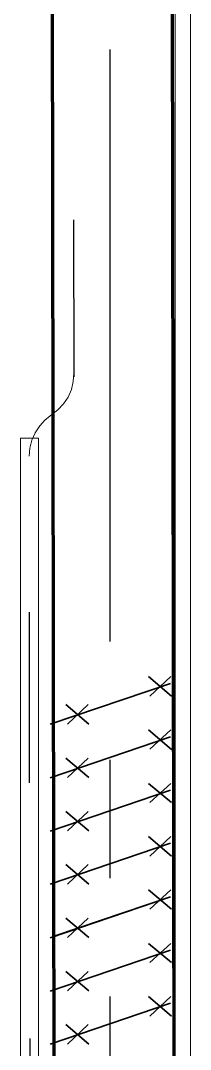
# Model space of a CAD drawing. Header units: millimetres. Extents: x 162108 to 399484, y 66362 to 138751.
# Drawn here: x 239226 to 239585, y 71088 to 73261 of the extents above; entities that cross this region are included whole.
import ezdxf

# ---------------------------------------------------------------- set-up
doc = ezdxf.new("R2010")
doc.units = ezdxf.units.MM
doc.header["$LTSCALE"] = 10
doc.linetypes.add('ACAD_ISO03W100', pattern=[30, 12, -18])
doc.linetypes.add('CENTER', pattern=[2, 1.25, -0.25, 0.25, -0.25])
doc.layers.add('at_Entity', color=7, linetype='Continuous')

msp = doc.modelspace()

# ---------------------------------------------------------------- linework, layer by layer
at = {"linetype": 'ACAD_ISO03W100', "ltscale": 3}
for p, q in [((239334, 74640.2, 0), (239338.1, 72508.5, 0)), ((239249.2, 68951.4, 0), (239243.9, 72340.6, 0))]:
    msp.add_line(p, q, dxfattribs=at)
at = {"layer": 'at_Entity', "color": 7, "linetype": 'CENTER', "lineweight": 25, "ltscale": 100}
msp.add_line((239415.5, 67949.8, 0), (239415.5, 75944.5, 0), dxfattribs=at)
at = {"layer": 'at_Entity', "color": 7, "lineweight": 140}
for p, q in [((239290.6, 74666.7, 0), (239301.1, 68086.8, 0)), ((239544.2, 74643.4, 0), (239554.7, 68086.8, 0))]:
    msp.add_line(p, q, dxfattribs=at)
at = {"layer": 'at_Entity', "color": 7, "lineweight": 5}
for p, q in [((239333.5, 72481.4, 0), (239337.2, 72498.7, 0)), ((239337.2, 72498.7, 0), (239338.7, 72516, 0)), ((239326.7, 72465.6, 0), (239333.5, 72481.4, 0)), ((239316.9, 72451.3, 0), (239326.7, 72465.6, 0)), ((239291.3, 72427.9, 0), (239304.9, 72438.5, 0)), ((239304.9, 72438.5, 0), (239316.9, 72451.3, 0)), ((239277.8, 72417.4, 0), (239266.5, 72404.6, 0)), ((239291.3, 72427.9, 0), (239277.8, 72417.4, 0)), ((239256.7, 72390.3, 0), (239249.9, 72374.5, 0)), ((239266.5, 72404.6, 0), (239256.7, 72390.3, 0)), ((239225.9, 72379, 0), (239225.9, 68934.9, 0)), ((239263.5, 72379, 0), (239225.9, 72379, 0)), ((239249.9, 72374.5, 0), (239245.4, 72358, 0)), ((239263.5, 68934.9, 0), (239263.5, 72379, 0)), ((239245.4, 72358, 0), (239243.9, 72340.6, 0))]:
    msp.add_line(p, q, dxfattribs=at)
at = {"layer": 'at_Entity', "color": 7, "lineweight": 35}
for p, q in [((239496, 71875.7, 0), (239544.9, 71834.3, 0)), ((239543.4, 71875.7, 0), (239499, 71834.3, 0)), ((239542.7, 71860.6, 0), (239288.3, 71774.8, 0)), ((239321.4, 71816.2, 0), (239370.3, 71774.8, 0)), ((239368.8, 71816.2, 0), (239325.2, 71774.8, 0)), ((239496, 71762.8, 0), (239544.9, 71721.4, 0)), ((239543.4, 71762.8, 0), (239499, 71722.2, 0)), ((239542.7, 71748.5, 0), (239288.3, 71662, 0)), ((239321.4, 71703.3, 0), (239370.3, 71662.7, 0)), ((239368.8, 71703.3, 0), (239325.2, 71662.7, 0)), ((239496, 71649.9, 0), (239544.9, 71609.3, 0)), ((239543.4, 71649.9, 0), (239499, 71609.3, 0)), ((239542.7, 71635.6, 0), (239288.3, 71549.1, 0)), ((239321.4, 71590.5, 0), (239370.3, 71549.8, 0)), ((239368.8, 71590.5, 0), (239325.2, 71549.8, 0)), ((239542.7, 71523.5, 0), (239288.3, 71437, 0)), ((239542.7, 71523.5, 0), (239288.3, 71437, 0)), ((239496, 71537.8, 0), (239544.9, 71496.4, 0)), ((239543.4, 71537.8, 0), (239499, 71496.4, 0)), ((239321.4, 71478.3, 0), (239370.3, 71437, 0)), ((239368.8, 71478.3, 0), (239325.2, 71437, 0)), ((239542.7, 71410.6, 0), (239288.3, 71324.1, 0)), ((239542.7, 71410.6, 0), (239298.9, 71327.8, 0)), ((239496, 71424.9, 0), (239544.9, 71384.3, 0)), ((239543.4, 71424.9, 0), (239499, 71384.3, 0)), ((239321.4, 71365.5, 0), (239370.3, 71324.8, 0)), ((239368.8, 71365.5, 0), (239325.2, 71324.8, 0)), ((239496, 71312, 0), (239544.9, 71271.4, 0)), ((239543.4, 71312, 0), (239499, 71271.4, 0)), ((239542.7, 71297.7, 0), (239288.3, 71211.2, 0)), ((239321.4, 71252.6, 0), (239370.3, 71212, 0)), ((239368.8, 71252.6, 0), (239325.2, 71212, 0)), ((239496, 71199.9, 0), (239544.9, 71158.5, 0)), ((239543.4, 71199.9, 0), (239499, 71158.5, 0)), ((239542.7, 71185.6, 0), (239288.3, 71099.1, 0)), ((239321.4, 71140.5, 0), (239370.3, 71099.1, 0)), ((239368.8, 71140.5, 0), (239325.2, 71099.1, 0))]:
    msp.add_line(p, q, dxfattribs=at)
at = {"layer": 'at_Entity', "color": 7, "lineweight": 5, "elevation": 0}
for points in [[(239552.4, 69511.3), (239584.8, 69511.3), (239584.8, 73619.9)], [(239552.4, 73619.9), (239552.4, 73619.9), (239552.4, 69511.3)]]:
    msp.add_lwpolyline(points, dxfattribs=at)

doc.saveas('drawing.dxf')
